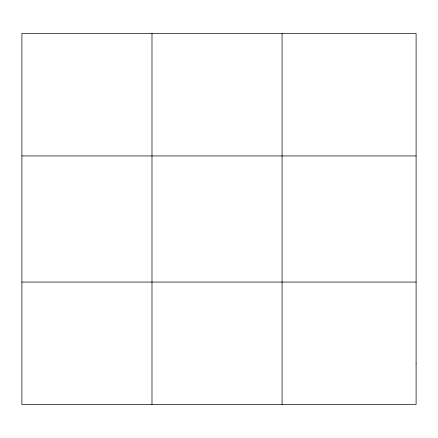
<?xml version="1.0" encoding="UTF-8"?>
<svg xmlns="http://www.w3.org/2000/svg" width="438" height="438" viewBox="0 0 438 438"><rect width="100%" height="100%" fill="white"/><g stroke="black" fill="none" stroke-linecap="round" stroke-linejoin="round"><path stroke-width="0.66" d="M151.986 33.523L151.986 404.477M282.072 33.523L282.072 404.477M21.9 155.939L416.1 155.939M21.9 282.061L416.1 282.061M416.1 363.671L416.1 404.477L21.9 404.477L21.9 33.523L416.1 33.523L416.1 363.671"/></g></svg>
